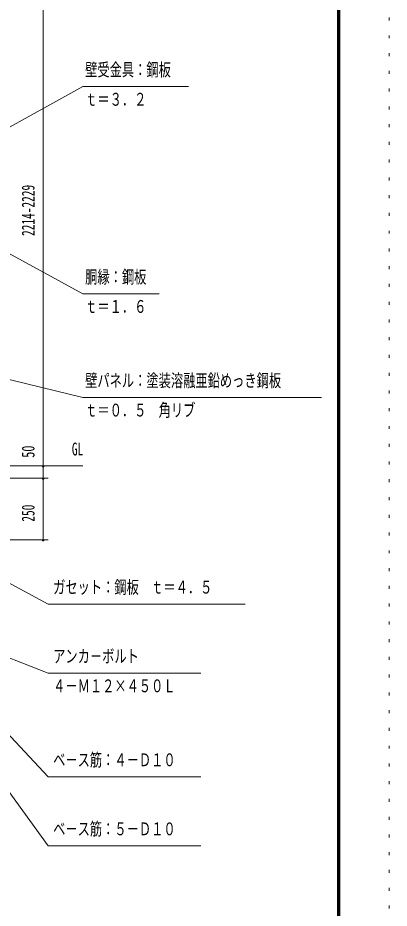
# Model space of a CAD drawing. Units: millimetres, scale not verified. Extents: x -27013 to 27023, y -10500 to 10500.
# Drawn here: x 23252 to 27023, y -3387 to 5638 of the extents above; entities that cross this region are included whole.
import ezdxf
from ezdxf.enums import TextEntityAlignment as Align

# ---------------------------------------------------------------- set-up
doc = ezdxf.new("R2010")
doc.units = ezdxf.units.MM
doc.header["$LTSCALE"] = 60
doc.linetypes.add('USER4', pattern=[3, 0.5, -2.5])
for name, color, linetype, lineweight in [('0-A_2-52DIM', 3, 'Continuous', 18), ('0-C_F-F1PAPER', 5, 'Continuous', 18), ('0-D_F-E_J_ADD', 5, 'USER4', 18)]:
    doc.layers.add(name, color=color, linetype=linetype, lineweight=lineweight)
doc.styles.add('ＭＳ ゴシック', font='')
doc.styles.get('ＭＳ ゴシック').set_extended_font_data('MS Gothic')

msp = doc.modelspace()

# ---------------------------------------------------------------- linework, layer by layer
at = {"layer": '0-A_2-52DIM'}
for p, q in [((23511.24, 6652.54), (23511.24, 344.93)), ((21985.53, 3875.22), (23911.24, 4939.93)), ((23911.24, 4939.93), (24986.24, 4939.93)), ((23911.24, 1789.93), (21434.96, 2390.96)), ((23911.24, 1789.93), (26336.24, 1789.93)), ((22861.23, 1094.93), (23911.24, 1094.93)), ((23521.24, 1094.93), (23501.24, 1094.93)), ((22311.24, 969.93), (23561.24, 969.93)), ((23521.24, 969.93), (23501.24, 969.93)), ((23561.24, 344.93), (22611.24, 344.93)), ((23521.24, 344.93), (23501.24, 344.93))]:
    msp.add_line(p, q, dxfattribs=at)
for points in [[(22108.51, 3823.93), (23911.24, 2839.93), (24686.24, 2839.93)], [(22199.28, 428.62), (23561.24, -305.07), (25561.24, -305.07)], [(25111.24, -1005.07), (23561.24, -1005.07), (22143.93, -451.73)], [(25111.24, -2755.07), (23561.24, -2755.07), (22112.36, -761.97)], [(22368.51, -786.39), (23561.24, -2055.07), (25111.24, -2055.07)]]:
    msp.add_lwpolyline(points, dxfattribs=at)
for centre in [(23511.24, 1094.93), (23511.24, 969.93), (23511.24, 344.93)]:
    msp.add_arc(centre, 10, 180, 0, dxfattribs=at)
at = {"layer": '0-C_F-F1PAPER'}
for points in [[(26522.65, -10000), (-2177.35, -10000), (-2177.35, 10100), (26522.65, 10100)], [(26520.14, -9997.5), (26520.14, 10097.5), (-2174.85, 10097.5), (-2174.85, -9997.5)], [(26517.65, -9995), (26517.65, 10095), (-2172.35, 10095), (-2172.35, -9995)], [(26515.15, -9992.5), (-2169.85, -9992.5), (-2169.85, 10092.5), (26515.15, 10092.5)], [(26512.65, -9990), (26512.65, 10090), (-2167.35, 10090), (-2167.35, -9990)], [(26510.15, -9987.5), (-2164.85, -9987.5), (-2164.85, 10087.5), (26510.15, 10087.5)], [(26507.64, -9985), (26507.64, 10085), (-2162.35, 10085), (-2162.35, -9985)], [(26505.15, -9982.5), (-2159.85, -9982.5), (-2159.85, 10082.5), (26505.15, 10082.5)], [(26502.65, -9980), (-2157.35, -9980), (-2157.35, 10080), (26502.65, 10080)], [(26500.15, -9977.5), (-2154.85, -9977.5), (-2154.85, 10077.5), (26500.15, 10077.5)], [(26497.65, -9975), (26497.65, 10075), (-2152.35, 10075), (-2152.35, -9975)]]:
    msp.add_lwpolyline(points, close=True, dxfattribs=at)
at = {"layer": '0-D_F-E_J_ADD'}
msp.add_lwpolyline([(27022.65, -10500), (-2677.35, -10500), (-2677.35, 10500), (27022.65, 10500)], close=True, dxfattribs=at)

# ---------------------------------------------------------------- texts
at = {"layer": '0-A_2-52DIM', "color": 7, "style": 'ＭＳ ゴシック'}
for s, width, p in [('壁受金具：鋼板', 0.7, (23936.24, 5007.69)), ('ｔ＝３．２', 0.7, (23936.24, 4707.69)), ('胴縁：鋼板', 0.7, (23936.24, 2907.69)), ('ｔ＝１．６', 0.7, (23936.24, 2607.69)), ('壁パネル：塗装溶融亜鉛めっき鋼板', 0.7, (23936.24, 1857.69)), ('ｔ＝０．５\u3000角リブ', 0.7, (23936.24, 1557.69)), ('GL', 0.65, (23801.23, 1162.7)), ('ガセット：鋼板\u3000ｔ＝４．５', 0.7, (23611.23, -237.3)), ('アンカ－ボルト', 0.7, (23611.23, -937.3)), ('４－Ｍ１２×４５０Ｌ', 0.7, (23611.23, -1237.31)), ('ベ－ス筋：４－Ｄ１０', 0.7, (23611.23, -1987.3)), ('ベ－ス筋：５－Ｄ１０', 0.7, (23611.23, -2687.3))]:
    msp.add_text(s, height=130.2, dxfattribs=dict(at, width=width)).set_placement(p, align=Align.BOTTOM_LEFT)
for s, width, p in [('2214-2229', 0.65, (23461.24, 3426.71)), ('50', 0.7, (23461.24, 1178.21)), ('250', 0.65, (23461.24, 530.6))]:
    msp.add_text(s, height=130.2, rotation=90, dxfattribs=dict(at, width=width)).set_placement(p, align=Align.BOTTOM_LEFT)

doc.saveas('drawing.dxf')
